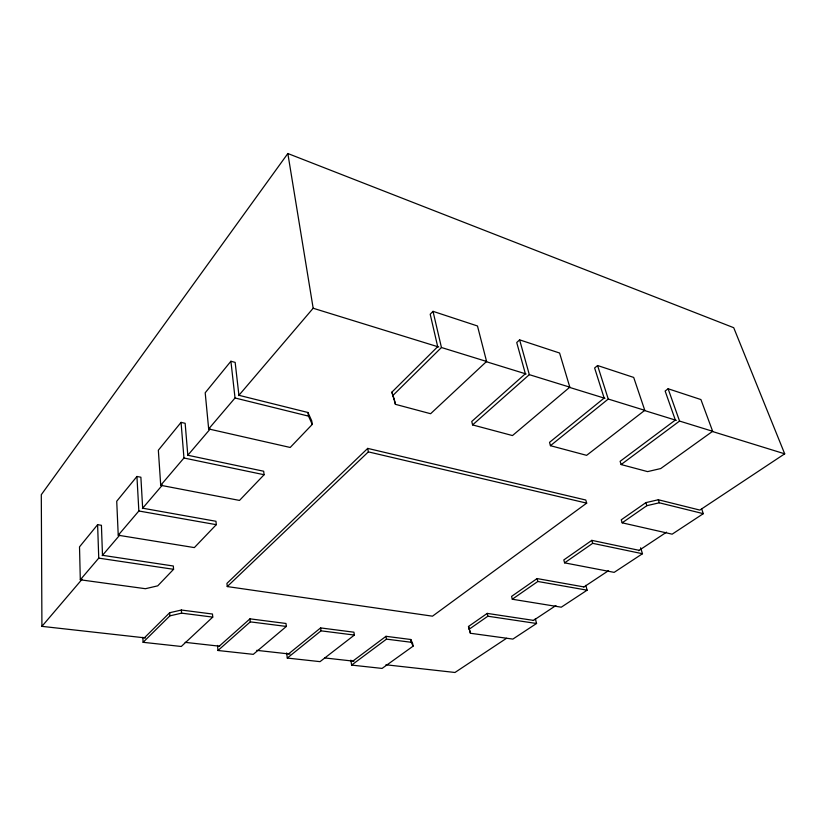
<?xml version="1.0" encoding="UTF-8"?>
<svg xmlns="http://www.w3.org/2000/svg" width="826" height="826" viewBox="0 0 826 826"><rect width="100%" height="100%" fill="white"/><g stroke="black" fill="none" stroke-linecap="round" stroke-linejoin="round"><path stroke-width="1.24" d="M701.666 508.971L703.298 513.669L672.147 534.174L622.174 522.827L621.255 519.812L645.87 502.631L658.312 499.751L699.849 510.086L784.7 453.825L733.715 327.705L287.84 153.522L41.3 494.691L41.919 626.356L145.5 637.93M97.613 524.675L79.513 546.864L80.308 579.79L145.428 588.711L157.735 585.84L173.574 569.3L173.336 566.006L102.496 555.309L101.422 525.305L97.613 524.675L98.748 558.128L80.308 579.79M136.94 476.468L116.724 501.248L118.232 535.227L194.347 547.597L216.288 524.675L215.968 521.278L142.661 508.196L140.885 477.232L136.94 476.468L138.851 510.995L118.232 535.227M181.059 422.375L158.344 450.222L160.719 485.296L239.499 500.422L264.103 474.733L263.67 471.233L187.812 455.25L185.148 423.304L181.059 422.375L183.95 457.996L160.719 485.296M230.908 361.251L205.199 392.784L208.668 428.952L290.205 447.465L312.269 424.409L311.722 420.806L307.953 412.494L238.921 395.303L235.152 362.387L230.908 361.251L235.028 397.977L208.668 428.952M41.919 626.356L82.104 579.232M102.197 555.671L119.77 535.052M142.382 508.537L162.474 484.976M187.585 455.518L210.186 429.004M238.652 395.623L313.168 308.243L287.84 153.522M433.01 311.34L430.201 314.241L437.697 346.683L391.885 392.154L395.417 404.327L430.604 413.723L486.586 361.458L477.48 325.981L433.01 311.34L441.445 347.509L392.608 395.768M144.405 637.806L169.66 612.737L181.359 610.032L212.468 614.028L212.747 617.105L181.276 646.479L143.105 642.308L142.836 637.29M143.105 642.308L169.877 615.866L181.586 613.15L212.747 617.105M367.725 448.394L226.933 583.383L227.253 586.563L432.494 616.175L586.687 503.137L585.789 500.029L367.725 448.394L368.355 451.874L227.253 586.563M519.616 339.858L516.725 342.532L525.367 373.755L471.76 421.466L472.586 424.915L512.481 435.56L569.816 387.167L559.584 353.022L519.616 339.858L529.321 374.653L569.816 387.167M219.262 646.159L249.968 618.839L285.982 623.465L286.354 626.438L253.283 654.347L217.981 650.496L217.527 645.426M217.981 650.496L250.288 621.864L286.354 626.438M472.586 424.915L529.321 374.653M597.57 365.526L594.627 368.004L604.157 398.08L549.517 442.364L550.446 445.689L586.615 455.343L644.786 410.326L633.697 377.43L597.57 365.526L608.256 399.041L644.786 410.326M288.553 653.903L320.602 627.915L353.92 632.2L354.375 635.07L320.034 661.647L287.283 658.064L286.653 652.943M287.283 658.064L321.015 630.837L354.375 635.07M550.446 445.689L608.256 399.041M668.11 388.757L665.147 391.059L675.348 420.062L620.109 461.342L621.121 464.553L647.594 471.615L660.738 468.548L712.662 431.296L700.923 399.567L668.11 388.757L679.55 421.064L712.662 431.296M352.867 661.079L386 636.319L410.821 639.5L412.587 643.402L413.093 646.169L382.077 668.42L351.618 665.095L350.854 660.139M351.618 665.095L386.485 639.138L411.327 642.287L413.093 646.169M621.121 464.553L679.55 421.064M535.331 618.571L536.549 623.485L512.863 639.087L470.397 633.263L468.487 626.48L487.226 613.398L533.513 620.388M583.961 586.935L537.096 578.572L511.593 596.382L512.275 599.232L561.277 607.193L587.121 590.177L585.789 585.345M639.169 550.333L591.829 540.359L563.817 559.925L564.602 562.857L614.162 572.366L642.473 553.73L640.625 547.783M469.085 629.267L487.856 616.217L536.549 623.485M512.275 599.232L537.829 581.473L587.121 590.177M564.602 562.857L592.686 543.332L642.473 553.73M622.174 522.827L646.851 505.677L659.313 502.797L703.298 513.669M506.524 638.292L454.971 672.478L385.918 664.775M533.369 620.491L555.929 605.53M583.858 587.007L608.555 570.632M638.632 550.684L666.551 532.171M185.138 642.349L219.664 646.211M256.752 650.351L289.998 654.058M324.535 657.919L353.941 661.203M98.748 558.128L173.574 569.3M138.851 510.995L216.288 524.675M183.95 457.996L264.103 474.733M368.355 451.874L586.687 503.137M235.028 397.977L308.511 416.128L312.269 424.409M441.445 347.509L486.586 361.458M313.168 308.243L438.74 347.013M485.523 361.458L526.152 373.992M569.248 387.301L604.952 398.328M644.352 410.491L676.36 420.372M712.064 431.389L784.7 453.825M658.312 499.751L659.313 502.797M391.885 392.154L392.587 394.301M393.29 396.449L394.343 399.67M468.487 626.48L469.478 629.495M645.87 502.631L646.851 505.677M591.829 540.359L592.686 543.332M537.096 578.572L537.829 581.473M487.226 613.398L487.856 616.217M469.808 630.496L470.397 633.263M394.694 400.744L395.417 404.327M410.821 639.5L411.327 642.287M386 636.319L386.485 639.138M307.953 412.494L308.511 416.128M320.602 627.915L321.015 630.837M249.968 618.839L250.288 621.864M181.359 610.032L181.586 613.15M169.66 612.737L169.877 615.866"/></g></svg>
